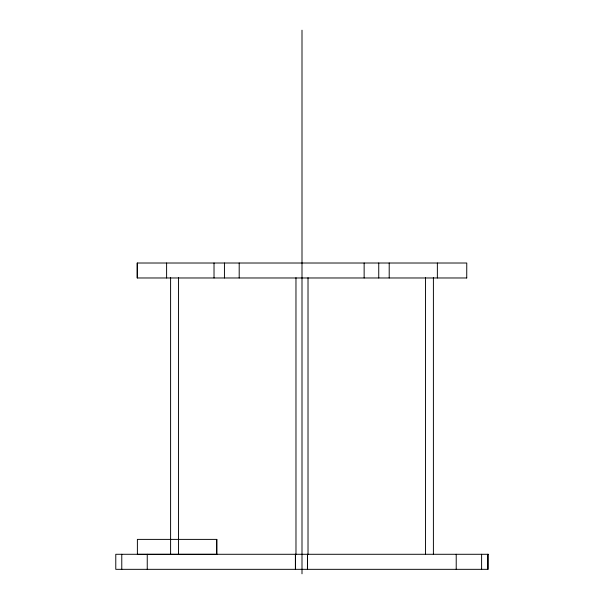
<?xml version="1.0" encoding="UTF-8"?>
<svg xmlns="http://www.w3.org/2000/svg" width="604" height="604" viewBox="0 0 604 604"><rect width="100%" height="100%" fill="white"/><g stroke="black" fill="none" stroke-linecap="round" stroke-linejoin="round"><path stroke-width="0.91" d="M466.764 277.976L137.236 277.976L137.236 263.012L466.764 263.012L466.733 277.976M487.654 554.283L487.654 569.33M481.607 554.283L481.607 569.33M456.216 554.283L456.216 569.33M437.364 263.012L437.364 277.976M433.4 277.704L433.4 554.54M425.488 277.704L425.488 554.54M389.202 263.012L389.202 277.976M378.746 263.012L378.746 277.976M364.137 263.012L364.137 277.976M308.017 277.704L308.017 554.54M302 30.2L302 573.8M295.968 277.704L295.983 554.54M295.469 554.283L295.469 569.33M295.386 554.283L295.386 569.33M239.192 263.012L239.192 277.976M224.439 263.012L224.439 277.976M216.73 539.387L216.73 554.351M214.02 263.012L214.02 277.976M178.512 277.704L178.512 554.54M170.6 277.704L170.6 554.54M166.606 263.012L166.606 277.976M147.248 554.283L147.248 569.33M137.267 263.012L137.267 277.976M121.774 554.283L121.774 569.33M216.768 539.387L137.387 539.387L137.387 554.351L216.768 554.351L216.768 539.387M488.221 554.283L115.779 554.283L115.779 569.33L488.221 569.33L488.221 554.283M307.512 569.33L307.512 554.283L307.428 569.33"/></g></svg>
